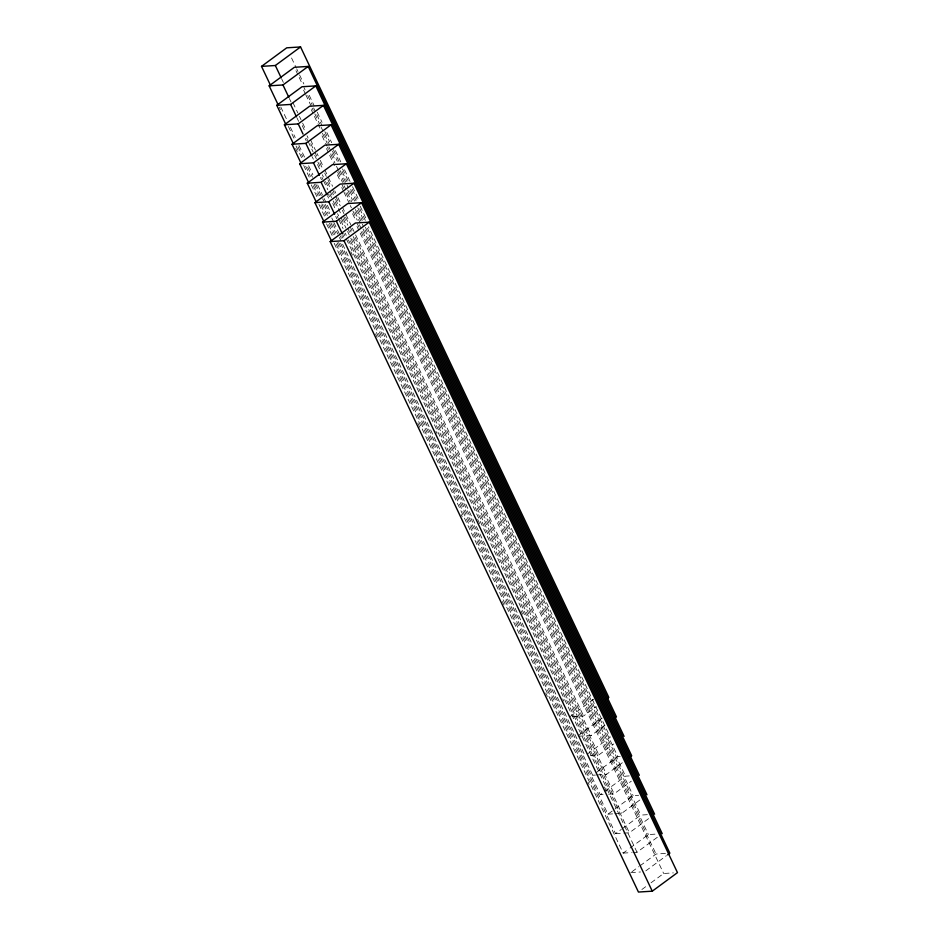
<?xml version="1.0" encoding="UTF-8"?>
<svg xmlns="http://www.w3.org/2000/svg" width="939" height="939" viewBox="0 0 939 939"><rect width="100%" height="100%" fill="white"/><g stroke="black" fill="none" stroke-linecap="round" stroke-linejoin="round"><path stroke-width="0.7" stroke-dasharray="4.7 3.52" d="M593.847 699.132L569.785 716.844L583.6 715.976L596.206 706.703M578.553 735.472L602.627 717.76M578.788 736.223L591.23 735.448L606.136 724.474M587.333 754.087L610.256 737.221L368.358 226.78M590.572 755.437L598.859 754.909L613.766 743.946M340.599 243.354L592.673 775.25L594.962 773.56M596.112 772.715L617.885 756.693L620.656 756.517M596.817 774.98L606.488 774.382L623.684 761.729M338.592 242.497L600.303 794.711L603.742 792.187M604.88 791.342L625.515 776.154L629.658 775.896M608.589 794.194L614.118 793.842L631.313 781.189M337.124 242.755L607.932 814.183L633.144 795.626L638.673 795.274M614.834 813.749L621.747 813.315L641.231 798.972M336.197 244.163L615.55 833.644L621.289 829.43M622.428 828.585L640.774 815.099L647.687 814.653M623.848 833.128L629.376 832.776L648.861 818.444M334.19 243.295L623.179 853.117L628.919 848.903M630.057 848.058L648.403 834.56L656.69 834.043M632.863 852.506L637.006 852.248L657.64 837.06M631.959 871.744L638.837 866.674M639.987 865.84L656.032 854.032L667.089 853.328M645.786 870.876L666.42 855.687M641.877 889.515L646.466 886.146M651.056 882.777L663.662 873.493L673.333 872.883M592.673 775.25L595.432 775.074M600.303 794.711L603.061 794.535M607.932 814.183L613.46 813.831M615.55 833.644L622.463 833.21M623.179 853.117L631.478 852.589M630.808 872.577L640.492 871.979M291.548 57.983L296.372 68.148M296.9 69.275L297.968 71.54M299.576 74.92L303.86 83.958M309.213 95.25L314.025 105.414M317.241 112.187L322.054 122.352M326.878 132.516L331.69 142.681M335.434 150.58L340.787 161.884M344.531 169.783L350.423 182.201M352.559 186.72L358.98 200.277M295.973 70.671L297.581 74.064M299.177 77.456L302.393 84.228M304.001 87.609L305.069 89.874M307.746 95.52L312.03 104.558M313.626 107.938L315.234 111.33M316.842 114.722L321.654 124.875M324.871 131.66L329.683 141.824M333.427 149.724L339.319 162.142M342.535 168.926L348.956 182.471M352.16 189.255L356.984 199.408M360.189 206.193L366.609 219.738M303.602 90.144L305.21 93.524M305.738 94.663L311.631 107.081M312.159 108.208L313.227 110.473M314.835 113.854L319.659 124.018M321.255 127.411L322.863 130.791M324.471 134.183L329.284 144.348M332.5 151.12L337.312 161.285M342.136 171.45L346.949 181.614M350.693 189.514L356.045 200.817M359.79 208.716L365.682 221.135M311.232 109.605L312.828 112.997M314.436 116.389L320.328 128.807M322.464 133.326L327.288 143.491M328.885 146.871L330.493 150.263M332.101 153.656L335.317 160.428M340.129 170.593L346.55 184.138M347.09 185.276L348.158 187.53M349.766 190.922L354.578 201.087M357.794 207.859L363.675 220.278M367.419 228.189L617.885 756.693M322.065 135.85L326.889 146.015M327.418 147.141L328.486 149.407M330.634 153.926L334.918 162.952M336.514 166.344L338.122 169.736M338.662 170.863L344.543 183.281M347.759 190.054L352.571 200.218M357.395 210.383L362.208 220.548M365.424 227.32L625.515 776.154M326.49 148.538L328.087 151.93M329.695 155.322L334.519 165.487M337.723 172.26L342.547 182.424M344.144 185.805L345.752 189.197M347.36 192.589L351.644 201.615M355.388 209.526L361.808 223.071M362.348 224.21L363.416 226.463M365.025 229.855L633.144 795.626M337.324 174.783L340.54 181.567M342.148 184.948L343.744 188.34M345.892 192.859L350.177 201.885M354.989 212.05L359.801 222.214M363.017 228.987L640.774 815.099M341.749 187.483L343.345 190.863M343.885 191.99L349.778 204.42M350.306 205.547L351.374 207.801M352.982 211.193L357.266 220.231M359.402 224.75L361.01 228.13M362.618 231.522L648.403 834.56M352.583 213.716L355.799 220.501M357.407 223.881L359.003 227.273M361.151 231.792L656.032 854.032M357.008 226.416L358.604 229.797M360.212 233.189L663.662 873.493M281.759 79.052L283.367 82.444M293.003 102.774L297.816 112.938M299.424 116.319L301.032 119.711M302.64 123.103L305.844 129.875M310.656 140.04L315.481 150.205M317.089 153.585L318.157 155.851M320.293 160.369L323.509 167.142M325.117 170.534L326.713 173.915M328.321 177.307L332.606 186.333M334.742 190.852L335.81 193.117M337.958 197.636L341.162 204.409M342.77 207.801L344.378 211.181M345.986 214.573L350.799 224.738M352.407 228.118L354.015 231.51M355.611 234.903L583.6 715.976M289.388 98.525L290.996 101.917M302.241 125.626L304.917 131.272M307.053 135.791L308.121 138.045M310.797 143.69L313.473 149.336M315.081 152.728L316.689 156.12M319.894 162.893L322.57 168.539M324.718 173.058L326.314 176.45M327.922 179.83L331.138 186.603M332.735 189.995L334.343 193.387M335.951 196.767L340.235 205.805M342.371 210.324L343.979 213.716M345.587 217.097L348.792 223.869M350.4 227.261L352.008 230.654M355.224 237.426L591.23 735.448M297.017 117.985L298.625 121.377M306.654 138.315L307.722 140.58M308.262 141.707L313.074 151.872M314.682 155.252L316.29 158.644M317.887 162.036L321.103 168.809M327.523 182.366L330.739 189.138M332.347 192.518L333.415 194.784M335.552 199.303L338.768 206.075M343.58 216.24L347.864 225.278M350.001 229.785L351.069 232.05M353.217 236.569L598.859 754.909M305.187 138.585L306.255 140.85M317.499 164.56L320.164 170.205M322.312 174.724L323.38 176.978M325.516 181.497L328.732 188.281M330.34 191.662L331.948 195.054M335.153 201.826L337.829 207.472M338.369 208.599L341.045 214.245M343.181 218.764L346.397 225.548M347.993 228.928L349.601 232.32M352.818 239.093L606.488 774.382M312.276 156.93L313.344 159.184M321.913 177.248L322.981 179.513M323.521 180.64L327.793 189.678M329.941 194.197L331.549 197.577M333.145 200.969L336.362 207.742M341.174 217.907L345.998 228.071M347.594 231.464L349.202 234.844M350.81 238.236L614.118 793.842M320.445 177.518L321.514 179.783M328.474 194.455L329.542 196.721M332.746 203.493L335.423 209.139M337.571 213.658L338.639 215.923M340.775 220.43L343.991 227.215M350.411 240.76L621.747 813.315M327.535 195.864L328.603 198.117M337.171 216.181L338.24 218.447M338.779 219.573L343.052 228.611M345.2 233.13L346.268 235.384M348.404 239.903L629.376 832.776M335.704 216.451L336.772 218.717M343.733 233.4L344.801 235.654M346.409 239.046L637.006 852.248M342.794 234.797L343.862 237.051M350.822 251.734L352.43 255.126M435.919 431.294L436.987 433.548M477.658 519.373L480.334 525.018M521.004 610.843L522.612 614.235M562.754 698.933L563.823 701.187M604.493 787.011L607.169 792.669M280.784 107.034L286.677 119.453M290.421 127.352L295.233 137.517M298.978 145.428L304.87 157.846M308.614 165.757L312.898 174.783M317.711 184.948L322.523 195.112M324.131 198.505L325.739 201.885M327.347 205.277L330.551 212.05M341.796 235.771L342.864 238.025M279.317 107.292L280.385 109.558M288.414 126.495L294.834 140.052M298.05 146.824L302.863 156.989M307.675 167.154L312.499 177.318M315.704 184.091L322.124 197.636M322.664 198.775L323.732 201.028M325.34 204.42L329.624 213.446M331.76 217.965L333.368 221.358M333.908 222.484L339.789 234.903M340.329 236.041L341.397 238.295M296.043 145.968L301.924 158.386M305.68 166.285L310.492 176.45M314.236 184.361L319.589 195.652M323.873 204.69L328.157 213.716M332.969 223.881L337.782 234.046M339.39 237.438L340.998 240.818M342.606 244.21L585.044 755.778M295.644 148.491L297.252 151.883M303.673 165.428L310.093 178.985M313.309 185.758L318.121 195.922M321.866 203.822L327.758 216.252M330.962 223.024L335.786 233.189M311.302 184.901L317.722 198.446M320.938 205.23L325.751 215.383M329.495 223.294L334.847 234.586M318.931 204.362L325.352 217.918M328.568 224.691L333.38 234.856M326.561 223.834L332.981 237.379M375.53 333.908L377.138 337.301M417.808 423.125L420.484 428.771M461.166 514.595L462.234 516.861M502.377 601.559L503.973 604.939M545.723 693.029L547.331 696.409M588.002 782.234L589.07 784.499"/><path stroke-width="1.41" d="M270.62 85.578L261.523 66.376L286.735 47.819L300.562 46.95L608.824 697.419L606.524 699.109M261.523 66.376L275.338 65.507L300.562 46.95M278.249 105.039L269.153 85.836L294.365 67.291L308.192 66.423L616.454 716.891L614.153 718.57M269.153 85.836L282.968 84.968L308.192 66.423M285.879 124.511L276.77 105.309L301.994 86.752L315.821 85.883L624.083 736.352M276.77 105.309L290.597 104.44L315.821 85.883M293.508 143.972L284.4 124.781L309.624 106.224L323.45 105.356L631.712 755.825L629.412 757.515M284.4 124.781L298.226 123.901L323.45 105.356M301.137 163.445L292.029 144.242L317.253 125.685L331.068 124.817L639.342 775.285M292.029 144.242L305.856 143.374L331.068 124.817M308.767 182.905L299.658 163.715L324.882 145.158L338.697 144.289L646.971 794.758M299.658 163.715L313.485 162.846L338.697 144.289M316.396 202.378L307.288 183.175L332.512 164.618L346.327 163.75L654.6 814.219M307.288 183.175L321.115 182.307L346.327 163.75M324.025 221.839L314.917 202.648L340.141 184.091L353.956 183.222L662.23 833.691M314.917 202.648L328.744 201.779L353.956 183.222M331.643 241.311L322.547 222.109L347.77 203.552L361.585 202.683L669.847 853.164L667.559 854.842M322.547 222.109L336.373 221.24L361.585 202.683M330.176 241.581L355.4 223.024L369.215 222.156L677.477 872.624L652.265 891.181L638.438 892.05L330.176 241.581L344.003 240.713L369.215 222.156M275.338 65.507L281.231 77.925M282.968 84.968L288.86 97.398M290.597 104.44L296.489 116.859M298.226 123.901L303.039 134.066M305.856 143.374L311.748 155.792M313.485 162.846L319.377 175.264M321.115 182.307L327.007 194.725M328.744 201.779L334.636 214.198M336.373 221.24L342.266 233.67M344.003 240.713L652.265 891.181"/></g></svg>
